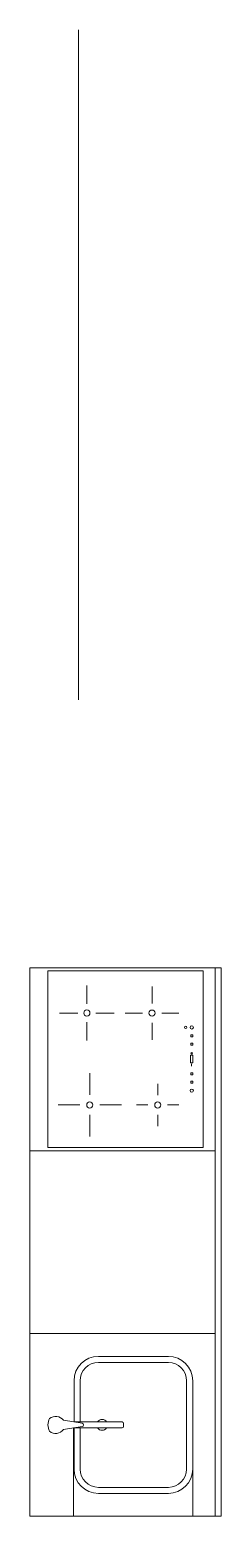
# Model space of a CAD drawing. Header units: centimetres. Extents: x -2268 to 4168, y -1681 to 1458.
# Drawn here: x 3066.3 to 3129.3, y -588.6 to -100.6 of the extents above; entities that cross this region are included whole.
import ezdxf

# ---------------------------------------------------------------- set-up
doc = ezdxf.new("R2010")
doc.units = ezdxf.units.CM
for name, color, linetype, lineweight in [('A-FURN_Num_Penna__251_Num_Penna__251_Num_Penna__2_Num_Penna__5', 5, 'Continuous', 18), ('A-FURN_Num_Penna__251_Num_Penna__251_Num_Penna__2_Num_Penna__6', 6, 'Continuous', 18), ('A-FURN_Num_Penna__252_Num_Penna__252_Num_Penna__3_Num_Penna__252', 252, 'Continuous', 18), ('A-SECT-PATT_Num_Penna__6_Num_Penna__6_Num_Penna__6', 6, 'Continuous', 18), ('A-SECT-PATT_Num_Penna__6_Num_Penna__6_Num_Penna__6_Num_Penna__6_Num_Penna__6_Num_Penna__6_Num_Penna__6_Num_Penna__6_Num_Penna__6_Num_Penna__6_Num_Penna__6_Num_Penna__5', 5, 'Continuous', 18), ('A-SECT-PATT_Num_Penna__6_Num_Penna__6_Num_Penna__6_Num_Penna__6_Num_Penna__6_Num_Penna__6_Num_Penna__6_Num_Penna__6_Num_Penna__6_Num_Penna__6_Num_Penna__6_Num_Penna__6', 6, 'Continuous', 18), ('PDF _0_Num_Penna__5', 5, 'Continuous', 18), ('PDF _G-ANNO-TEXT_Num_Penna__5', 5, 'Continuous', 18), ('PDF _Geometria_Num_Penna__5', 5, 'Continuous', 18), ('PDF11_Text_Num_Penna__4', 4, 'Continuous', 18), ('PDF11_Text_Num_Penna__5', 5, 'Continuous', 18), ('PDF11_Text_Num_Penna__6', 6, 'Continuous', 18)]:
    doc.layers.add(name, color=color, linetype=linetype, lineweight=lineweight)

msp = doc.modelspace()

# ---------------------------------------------------------------- linework, layer by layer
at = {"layer": 'A-FURN_Num_Penna__251_Num_Penna__251_Num_Penna__2_Num_Penna__5', "color": 5, "linetype": 'Continuous', "lineweight": 18}
for p, q in [((3085.0906, -420.3578), (3085.0906, -414.3622)), ((3106.5277, -420.2209), (3106.5277, -414.6)), ((3082.0807, -423.3677), (3076.0851, -423.3677)), ((3088.1005, -423.3677), (3094.0961, -423.3677)), ((3103.3555, -423.3931), (3097.7346, -423.3931)), ((3109.6999, -423.3931), (3115.3208, -423.3931)), ((3085.0906, -426.3775), (3085.0906, -432.3732)), ((3106.5277, -426.5653), (3106.5277, -432.1862)), ((3119.2403, -431.153), (3119.2403, -430.4847)), ((3119.2403, -430.4847), (3119.9086, -430.4847)), ((3119.9086, -431.153), (3119.2403, -431.153)), ((3119.2403, -433.8761), (3119.2403, -433.2079)), ((3119.2403, -433.2079), (3119.9086, -433.2079)), ((3119.9086, -433.8761), (3119.2403, -433.8761)), ((3119.9086, -430.4847), (3119.9086, -431.153)), ((3119.9086, -433.2079), (3119.9086, -433.8761)), ((3119.1558, -436.5377), (3119.9378, -436.5377)), ((3119.1715, -439.6964), (3119.1715, -437.1412)), ((3119.1715, -437.1412), (3119.9086, -437.1412)), ((3119.5539, -436.9358), (3119.5539, -436.1822)), ((3119.9086, -437.1412), (3119.9086, -439.6964)), ((3086.0493, -450.2637), (3086.0493, -443.1439)), ((3119.9086, -439.6964), (3119.1715, -439.6964)), ((3119.2403, -443.6393), (3119.2403, -442.971)), ((3119.2403, -442.971), (3119.9086, -442.971)), ((3119.9086, -443.6393), (3119.2403, -443.6393)), ((3119.497, -440.7891), (3119.497, -440.0071)), ((3119.9086, -442.971), (3119.9086, -443.6393)), ((3108.4074, -450.3284), (3108.4074, -446.5811)), ((3119.2403, -446.412), (3119.2403, -445.7437)), ((3119.2403, -445.7437), (3119.9086, -445.7437)), ((3119.9086, -446.412), (3119.2403, -446.412)), ((3119.9086, -445.7437), (3119.9086, -446.412)), ((3082.7748, -453.5383), (3075.655, -453.5383)), ((3089.3238, -453.5383), (3096.4437, -453.5383)), ((3105.1975, -453.5383), (3101.4502, -453.5383)), ((3111.6173, -453.5383), (3115.3645, -453.5383)), ((3086.0493, -456.8128), (3086.0493, -463.9326)), ((3108.4074, -456.7481), (3108.4074, -460.4954))]:
    msp.add_line(p, q, dxfattribs=at)
for centre, radius in [((3085.0906, -423.3677), 1.0118), ((3106.5277, -423.3931), 1.0118), ((3117.5334, -428.0875), 0.389), ((3119.5828, -428.0859), 0.5206), ((3119.5828, -448.8312), 0.5206), ((3086.0493, -453.5383), 1.0118), ((3108.4074, -453.5383), 1.0118)]:
    msp.add_circle(centre, radius, dxfattribs=at)
at = {"layer": 'A-FURN_Num_Penna__251_Num_Penna__251_Num_Penna__2_Num_Penna__6', "color": 6, "linetype": 'Continuous', "lineweight": 18}
for p, q in [((3072.3006, -467.5574), (3072.3006, -409.5574)), ((3123.3006, -409.5574), (3123.3006, -467.5574)), ((3123.3006, -467.5574), (3072.3006, -467.5574))]:
    msp.add_line(p, q, dxfattribs=at)
at = {"layer": 'A-FURN_Num_Penna__252_Num_Penna__252_Num_Penna__3_Num_Penna__252', "color": 252, "linetype": 'Continuous', "lineweight": 18}
for p, q in [((3066.3006, -468.5574), (3127.3006, -468.5574)), ((3066.3006, -528.5574), (3127.3006, -528.5574))]:
    msp.add_line(p, q, dxfattribs=at)
at = {"layer": 'A-SECT-PATT_Num_Penna__6_Num_Penna__6_Num_Penna__6', "color": 6, "linetype": 'Continuous', "lineweight": 18}
msp.add_line((3082.3405, -100.5831), (3082.3405, -320.5831), dxfattribs=at)
at = {"layer": 'A-SECT-PATT_Num_Penna__6_Num_Penna__6_Num_Penna__6_Num_Penna__6_Num_Penna__6_Num_Penna__6_Num_Penna__6_Num_Penna__6_Num_Penna__6_Num_Penna__6_Num_Penna__6_Num_Penna__5', "color": 5, "linetype": 'Continuous', "lineweight": 18}
msp.add_line((3127.3006, -588.5574), (3127.3006, -408.5574), dxfattribs=at)
at = {"layer": 'A-SECT-PATT_Num_Penna__6_Num_Penna__6_Num_Penna__6_Num_Penna__6_Num_Penna__6_Num_Penna__6_Num_Penna__6_Num_Penna__6_Num_Penna__6_Num_Penna__6_Num_Penna__6_Num_Penna__6', "color": 6, "linetype": 'Continuous', "lineweight": 18}
for p, q in [((3066.3006, -588.5574), (3066.3006, -408.5574)), ((3066.3006, -408.5574), (3129.3006, -408.5574)), ((3129.3006, -588.5574), (3129.3006, -408.5574)), ((3066.3006, -588.5574), (3129.3006, -588.5574))]:
    msp.add_line(p, q, dxfattribs=at)
at = {"layer": 'PDF _0_Num_Penna__5', "color": 5, "linetype": 'Continuous', "lineweight": 18}
for start, end in [(32.961532, 147.038468), (214.383923, 325.616077)]:
    msp.add_arc((3090.1075, -558.5576), 1.7859, start, end, dxfattribs=at)
at = {"layer": 'PDF _G-ANNO-TEXT_Num_Penna__5', "color": 5, "linetype": 'Continuous', "lineweight": 18, "flags": 128}
msp.add_lwpolyline([(3099.7938, -581.0602), (3099.4922, -581.0602)], dxfattribs=at)
at = {"layer": 'PDF _Geometria_Num_Penna__5', "color": 5, "linetype": 'Continuous', "lineweight": 18, "flags": 128}
for points in [[(3077.3951, -557.0489, 0.42668854), (3072.8652, -556.4454, 0.26527812), (3072.8571, -560.6715, 0.42660904), (3077.3948, -560.061)], [(3077.4057, -560.0717), (3083.529, -559.1297, 0.88173005), (3083.5255, -557.9967), (3077.4057, -557.0592)], [(3080.8438, -557.5859), (3096.671, -557.5859, -0.41421053), (3097.1661, -558.081), (3097.1661, -559.0711, -0.41421053), (3096.671, -559.5661), (3080.6923, -559.5661)]]:
    msp.add_lwpolyline(points, format="xyb", dxfattribs=at)
at = {"layer": 'PDF11_Text_Num_Penna__4', "color": 4, "linetype": 'Continuous', "lineweight": 18}
for p, q in [((3080.6923, -559.5661), (3080.6923, -588.5574)), ((3119.8971, -573.0602), (3119.8971, -588.5574))]:
    msp.add_line(p, q, dxfattribs=at)
at = {"layer": 'PDF11_Text_Num_Penna__5', "color": 5, "linetype": 'Continuous', "lineweight": 18}
for p, q in [((3111.8971, -536.0602), (3088.8971, -536.0602)), ((3111.8971, -538.0602), (3088.8971, -538.0602)), ((3080.8971, -557.5859), (3080.8971, -544.0602)), ((3082.8971, -544.0602), (3082.8971, -557.5859)), ((3117.8971, -544.0602), (3117.8971, -573.0602)), ((3119.8971, -544.0602), (3119.8971, -573.0602)), ((3080.8971, -573.0571), (3080.8971, -559.5661)), ((3082.8971, -559.5661), (3082.8971, -573.0602)), ((3088.8971, -579.0602), (3111.8971, -579.0602)), ((3088.8971, -581.0602), (3111.8971, -581.0602))]:
    msp.add_line(p, q, dxfattribs=at)
for centre, radius, start, end in [((3088.8971, -544.0602), 8, 90, 180), ((3111.8971, -544.0602), 8, 0, 90), ((3088.8971, -544.0602), 6, 90, 180), ((3111.8971, -544.0602), 6, 0, 90), ((3088.8971, -573.0602), 8, 180, 270), ((3088.8971, -573.0602), 6, 180, 270), ((3111.8971, -573.0602), 6, 270, 0), ((3111.8971, -573.0602), 8, 270, 0)]:
    msp.add_arc(centre, radius, start, end, dxfattribs=at)
at = {"layer": 'PDF11_Text_Num_Penna__6', "color": 6, "linetype": 'Continuous', "lineweight": 18}
msp.add_line((3072.3006, -409.5574), (3123.3006, -409.5574), dxfattribs=at)

doc.saveas('drawing.dxf')
